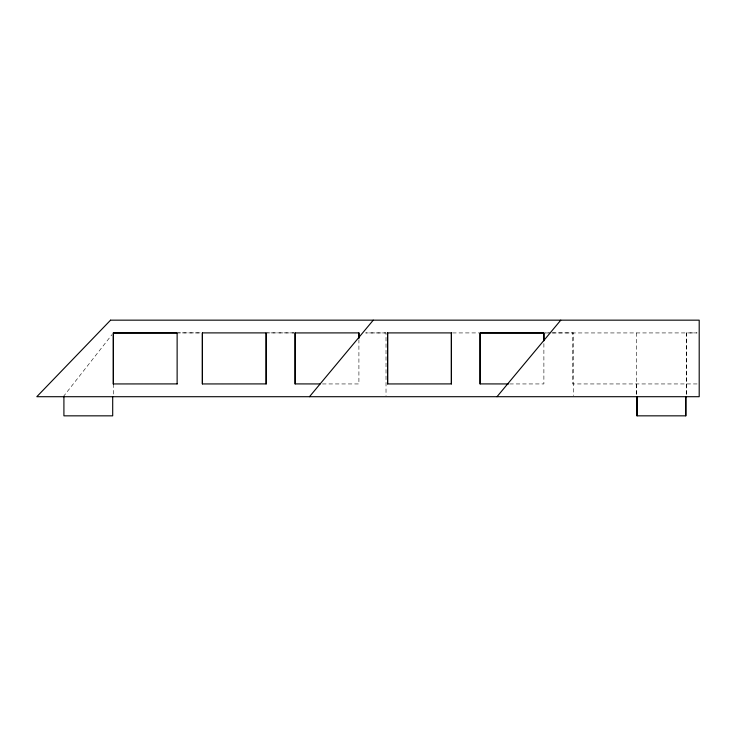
<?xml version="1.0" encoding="UTF-8"?>
<svg xmlns="http://www.w3.org/2000/svg" width="736" height="736" viewBox="0 0 736 736"><rect width="100%" height="100%" fill="white"/><g stroke="black" fill="none" stroke-linecap="round" stroke-linejoin="round"><path stroke-width="0.55" stroke-dasharray="3.68 2.76" d="M636.373 383.944L636.373 395.637L636.373 332.92M686.44 332.92L686.44 395.637L686.44 332.92L697.075 332.92L549.626 332.948M63.268 396.704L111.927 334.714M386.023 332.939L365.691 332.93L386.023 332.939L386.023 395.563M452.548 332.939L478.952 332.911M548.476 332.948L545.036 332.948L550.73 332.911M551.871 332.902L573.546 332.902L573.546 395.563M322.46 383.944L358.91 383.944L358.91 339.728M509.717 383.944L543.886 383.944L543.886 343.142M697.075 383.944L572.59 383.944L572.59 332.948M113.344 383.944L113.344 395.637M200.091 332.893L178.278 332.884L200.091 332.92M294.014 332.893L267.278 332.893L294.014 332.93"/><path stroke-width="1.1" d="M113.344 383.907L113.344 332.92L177.128 332.884L177.128 383.944M202.382 383.907L202.382 332.893L266.165 332.893L266.165 383.907L202.382 383.944L202.382 332.92M358.91 337.382L358.91 332.893L295.127 332.93L295.127 383.907L320.188 383.944M387.614 383.907L387.614 332.902L451.398 332.902L451.398 383.907L387.614 383.944L387.614 332.902M543.886 340.446L543.886 332.911L480.102 332.911L480.102 383.944M637.008 415.84L637.008 396.704L637.008 415.84L685.805 415.84L685.805 396.704L685.805 415.84M309.479 396.704L373.262 320.16M497.002 396.704L560.786 320.16M177.128 332.92L113.344 332.948L113.344 384.174M113.344 383.944L177.128 383.907M508.576 383.944L480.102 383.907L480.102 332.911L543.886 332.948L543.886 340.878M451.398 332.939L451.398 383.944M358.91 332.93L358.91 338.597M295.127 332.93L295.127 383.944M266.165 332.92L266.165 383.944M112.7 396.704L112.7 415.84L63.912 415.84L63.912 396.704M110.566 320.16L36.8 396.713L699.2 396.704L699.2 320.16L110.566 320.16"/></g></svg>
